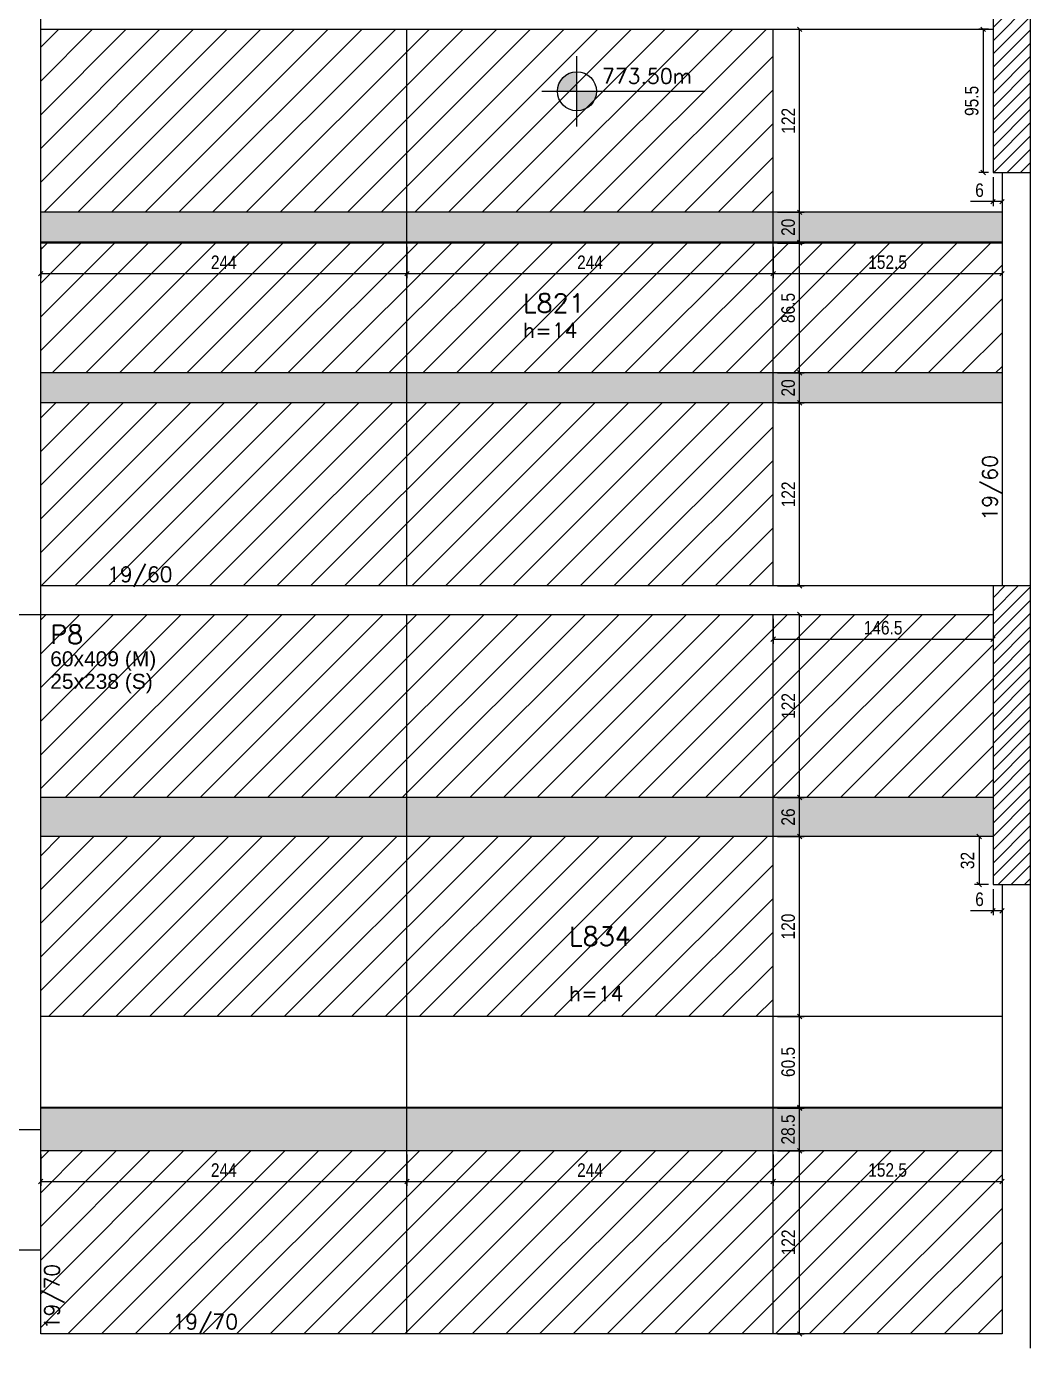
# Model space of a CAD drawing. Extents: x 1860 to 8661, y -614 to 3008.
# Drawn here: x 6482 to 7151, y 888 to 1768 of the extents above; entities that cross this region are included whole.
import ezdxf

# ---------------------------------------------------------------- set-up
doc = ezdxf.new("R2010")
doc.units = 0
for name, color, linetype in [('COTA', 241, 'Continuous'), ('F-LAJES-DIM', 2, 'Continuous'), ('F-LAJES-NOME', 4, 'Continuous'), ('F-NÍVEL-PLANTA', 2, 'Continuous'), ('F-PILARES-DIM', 172, 'Continuous'), ('F-PILARES-HACH', 174, 'Continuous'), ('F-PILARES-M', 170, 'Continuous'), ('F-PILARES-NOME', 170, 'Continuous'), ('F-PILARES-S', 170, 'Continuous'), ('F-TEXTO', 6, 'Continuous'), ('F-VIGAS', 3, 'Continuous'), ('F-VIGAS-DIM', 2, 'Continuous'), ('Painéis', 200, 'Continuous')]:
    doc.layers.add(name, color=color, linetype=linetype)
doc.layers.add('Hachura', color=251, linetype='Continuous', lineweight=9)
doc.styles.add('COTA TECNICA-50', font='techl___.ttf', dxfattribs={"height": 9})
doc.styles.add('MCP', font='romans.shx')
doc.styles.get("Standard").update_dxf_attribs({"font": 'arial.ttf'})
doc.dimstyles.new('COTA PAINEL-50', dxfattribs={"dimtxt": 9, "dimasz": 3, "dimexe": 3, "dimexo": 3, "dimgap": 3, "dimtad": 1, "dimdec": 1, "dimzin": 12, "dimdsep": 46, "dimtxsty": 'COTA TECNICA-50', "dimblk1": 'OBLIQUE', "dimblk2": 'OBLIQUE', "dimsah": 1, "dimcen": 0.9, "dimclrd": 4, "dimclre": 4, "dimclrt": 240, "dimadec": 1, "dimazin": 3, "dimtfac": 1, "dimtdec": 1, "dimtmove": 0, "dimatfit": 3, "dimfxl": 1, "dimtolj": 1, "dimtzin": 12, "dimarcsym": 0})
pattern_1 = [(45, (3891.34, 901.7874), (-4.419417, 4.419417), [])]

# ---------------------------------------------------------------- blocks, each defined once
blk = doc.blocks.new('Nível - Planta')
at = {"layer": 'F-NÍVEL-PLANTA'}
h = blk.add_hatch(color=71, dxfattribs=at)
h.paths.add_polyline_path([(0, 0), (0, 0.26, 0.414214), (-0.26, 0)])
h.paths.add_polyline_path([(0.26, 0), (0, 0), (0, -0.26, 0.414214)])
for p, q in [((0, -0.469), (0, 0.469)), ((-0.469, 0), (1.704, 0))]:
    blk.add_line(p, q, dxfattribs=at)
blk.add_circle((0, 0), 0.26, dxfattribs=at)
at = {"layer": 'F-TEXTO', "color": 3, "style": 'MCP'}
blk.add_attdef('NÍVEL', (0.333, 0.102), '', height=0.2, dxfattribs=at)
blk = doc.blocks.new('_Oblique')
at = {"color": 0, "linetype": 'ByBlock', "lineweight": -2}
blk.add_line((-0.5, -0.5), (0.5, 0.5), dxfattribs=at)
blk = doc.blocks.new('*D266')
at = {"layer": 'COTA', "color": 4, "lineweight": -2, "transparency": 16777216}
for p, q in [((7122.84, 1766.29), (7116.27, 1766.29)), ((7119.27, 1766.29), (7119.27, 1670.79)), ((7122.84, 1670.79), (7116.27, 1670.79))]:
    blk.add_line(p, q, dxfattribs=at)
at = {"layer": 'Defpoints', "color": 0, "transparency": 16777216}
for p in [(7125.84, 1766.29), (7119.27, 1670.79), (7125.84, 1670.79)]:
    blk.add_point(p, dxfattribs=at)
at = {"layer": 'COTA', "color": 4, "lineweight": -2, "transparency": 16777216, "xscale": 3, "yscale": 3, "zscale": 3}
for p, rotation in [((7119.27, 1766.29), 90), ((7119.27, 1670.79), 270)]:
    blk.add_blockref('_Oblique', p, dxfattribs=dict(at, rotation=rotation))
at = {"layer": 'COTA', "color": 240, "transparency": 16777216, "insert": (7111.64, 1718.54), "char_height": 9, "attachment_point": 5, "rotation": 90, "style": 'COTA TECNICA-50'}
blk.add_mtext('\\A1;95.5', dxfattribs=at)
blk = doc.blocks.new('*D267')
at = {"layer": 'COTA', "color": 4, "lineweight": -2, "transparency": 16777216}
for p, q in [((7125.84, 1667.79), (7125.84, 1648.42)), ((7131.84, 1667.79), (7131.84, 1648.42)), ((7125.84, 1651.42), (7110.84, 1651.42)), ((7131.84, 1651.42), (7125.84, 1651.42))]:
    blk.add_line(p, q, dxfattribs=at)
at = {"layer": 'Defpoints', "color": 0, "transparency": 16777216}
for p in [(7125.84, 1670.79), (7131.84, 1670.79), (7125.84, 1651.42)]:
    blk.add_point(p, dxfattribs=at)
at = {"layer": 'COTA', "color": 4, "lineweight": -2, "transparency": 16777216, "xscale": 3, "yscale": 3, "zscale": 3, "rotation": 180}
blk.add_blockref('_Oblique', (7125.84, 1651.42), dxfattribs=at)
at = {"layer": 'COTA', "color": 4, "lineweight": -2, "transparency": 16777216, "xscale": 3, "yscale": 3, "zscale": 3}
blk.add_blockref('_Oblique', (7131.84, 1651.42), dxfattribs=at)
at = {"layer": 'COTA', "color": 240, "transparency": 16777216, "insert": (7116.84, 1659.01), "char_height": 9, "attachment_point": 5, "style": 'COTA TECNICA-50'}
blk.add_mtext('\\A1;6', dxfattribs=at)
blk = doc.blocks.new('*D268')
at = {"layer": 'COTA', "color": 4, "lineweight": -2, "transparency": 16777216}
for p, q in [((6491.34, 1621.29), (6491.34, 1600.43)), ((6735.34, 1621.29), (6735.34, 1600.43)), ((6491.34, 1603.43), (6735.34, 1603.43))]:
    blk.add_line(p, q, dxfattribs=at)
at = {"layer": 'Defpoints', "color": 0, "transparency": 16777216}
for p in [(6491.34, 1624.29), (6735.34, 1624.29), (6735.34, 1603.43)]:
    blk.add_point(p, dxfattribs=at)
at = {"layer": 'COTA', "color": 4, "lineweight": -2, "transparency": 16777216, "xscale": 3, "yscale": 3, "zscale": 3, "rotation": 180}
blk.add_blockref('_Oblique', (6491.34, 1603.43), dxfattribs=at)
at = {"layer": 'COTA', "color": 4, "lineweight": -2, "transparency": 16777216, "xscale": 3, "yscale": 3, "zscale": 3}
blk.add_blockref('_Oblique', (6735.34, 1603.43), dxfattribs=at)
at = {"layer": 'COTA', "color": 240, "transparency": 16777216, "insert": (6613.34, 1610.99), "char_height": 9, "attachment_point": 5, "style": 'COTA TECNICA-50'}
blk.add_mtext('\\A1;244', dxfattribs=at)
blk = doc.blocks.new('*D269')
at = {"layer": 'COTA', "color": 4, "lineweight": -2, "transparency": 16777216}
for p, q in [((6735.34, 1621.29), (6735.34, 1600.43)), ((6979.34, 1621.29), (6979.34, 1600.43)), ((6735.34, 1603.43), (6979.34, 1603.43))]:
    blk.add_line(p, q, dxfattribs=at)
at = {"layer": 'Defpoints', "color": 0, "transparency": 16777216}
for p in [(6735.34, 1624.29), (6979.34, 1624.29), (6979.34, 1603.43)]:
    blk.add_point(p, dxfattribs=at)
at = {"layer": 'COTA', "color": 4, "lineweight": -2, "transparency": 16777216, "xscale": 3, "yscale": 3, "zscale": 3, "rotation": 180}
blk.add_blockref('_Oblique', (6735.34, 1603.43), dxfattribs=at)
at = {"layer": 'COTA', "color": 4, "lineweight": -2, "transparency": 16777216, "xscale": 3, "yscale": 3, "zscale": 3}
blk.add_blockref('_Oblique', (6979.34, 1603.43), dxfattribs=at)
at = {"layer": 'COTA', "color": 240, "transparency": 16777216, "insert": (6857.34, 1610.99), "char_height": 9, "attachment_point": 5, "style": 'COTA TECNICA-50'}
blk.add_mtext('\\A1;244', dxfattribs=at)
blk = doc.blocks.new('*D270')
at = {"layer": 'COTA', "color": 4, "lineweight": -2, "transparency": 16777216}
for p, q in [((6979.34, 1621.29), (6979.34, 1600.43)), ((7131.84, 1621.29), (7131.84, 1600.43)), ((6979.34, 1603.43), (7131.84, 1603.43))]:
    blk.add_line(p, q, dxfattribs=at)
at = {"layer": 'Defpoints', "color": 0, "transparency": 16777216}
for p in [(6979.34, 1624.29), (7131.84, 1624.29), (7131.84, 1603.43)]:
    blk.add_point(p, dxfattribs=at)
at = {"layer": 'COTA', "color": 4, "lineweight": -2, "transparency": 16777216, "xscale": 3, "yscale": 3, "zscale": 3, "rotation": 180}
blk.add_blockref('_Oblique', (6979.34, 1603.43), dxfattribs=at)
at = {"layer": 'COTA', "color": 4, "lineweight": -2, "transparency": 16777216, "xscale": 3, "yscale": 3, "zscale": 3}
blk.add_blockref('_Oblique', (7131.84, 1603.43), dxfattribs=at)
at = {"layer": 'COTA', "color": 240, "transparency": 16777216, "insert": (7055.59, 1611.03), "char_height": 9, "attachment_point": 5, "style": 'COTA TECNICA-50'}
blk.add_mtext('\\A1;152.5', dxfattribs=at)
blk = doc.blocks.new('*D271')
at = {"layer": 'COTA', "color": 4, "lineweight": -2, "transparency": 16777216}
for p, q in [((6982.34, 1517.29), (6999.95, 1517.29)), ((6996.95, 1395.29), (6996.95, 1517.29)), ((6982.34, 1395.29), (6999.95, 1395.29))]:
    blk.add_line(p, q, dxfattribs=at)
at = {"layer": 'Defpoints', "color": 0, "transparency": 16777216}
for p in [(6979.34, 1517.29), (6996.95, 1517.29), (6979.34, 1395.29)]:
    blk.add_point(p, dxfattribs=at)
at = {"layer": 'COTA', "color": 4, "lineweight": -2, "transparency": 16777216, "xscale": 3, "yscale": 3, "zscale": 3}
for p, rotation in [((6996.95, 1517.29), 90), ((6996.95, 1395.29), 270)]:
    blk.add_blockref('_Oblique', p, dxfattribs=dict(at, rotation=rotation))
at = {"layer": 'COTA', "color": 240, "transparency": 16777216, "insert": (6989.4, 1456.29), "char_height": 9, "attachment_point": 5, "rotation": 90, "style": 'COTA TECNICA-50'}
blk.add_mtext('\\A1;122', dxfattribs=at)
blk = doc.blocks.new('*D272')
at = {"layer": 'COTA', "color": 4, "lineweight": -2, "transparency": 16777216}
for p, q in [((6982.34, 1537.29), (6999.95, 1537.29)), ((6996.95, 1517.29), (6996.95, 1537.29)), ((6982.34, 1517.29), (6999.95, 1517.29))]:
    blk.add_line(p, q, dxfattribs=at)
at = {"layer": 'Defpoints', "color": 0, "transparency": 16777216}
for p in [(6979.34, 1537.29), (6996.95, 1537.29), (6979.34, 1517.29)]:
    blk.add_point(p, dxfattribs=at)
at = {"layer": 'COTA', "color": 4, "lineweight": -2, "transparency": 16777216, "xscale": 3, "yscale": 3, "zscale": 3}
for p, rotation in [((6996.95, 1537.29), 90), ((6996.95, 1517.29), 270)]:
    blk.add_blockref('_Oblique', p, dxfattribs=dict(at, rotation=rotation))
at = {"layer": 'COTA', "color": 240, "transparency": 16777216, "insert": (6989.36, 1527.29), "char_height": 9, "attachment_point": 5, "rotation": 90, "style": 'COTA TECNICA-50'}
blk.add_mtext('\\A1;20', dxfattribs=at)
blk = doc.blocks.new('*D273')
at = {"layer": 'COTA', "color": 4, "lineweight": -2, "transparency": 16777216}
for p, q in [((6982.34, 1623.79), (6999.95, 1623.79)), ((6996.95, 1537.29), (6996.95, 1623.79)), ((6982.34, 1537.29), (6999.95, 1537.29))]:
    blk.add_line(p, q, dxfattribs=at)
at = {"layer": 'Defpoints', "color": 0, "transparency": 16777216}
for p in [(6979.34, 1623.79), (6996.95, 1623.79), (6979.34, 1537.29)]:
    blk.add_point(p, dxfattribs=at)
at = {"layer": 'COTA', "color": 4, "lineweight": -2, "transparency": 16777216, "xscale": 3, "yscale": 3, "zscale": 3}
for p, rotation in [((6996.95, 1623.79), 90), ((6996.95, 1537.29), 270)]:
    blk.add_blockref('_Oblique', p, dxfattribs=dict(at, rotation=rotation))
at = {"layer": 'COTA', "color": 240, "transparency": 16777216, "insert": (6989.33, 1580.54), "char_height": 9, "attachment_point": 5, "rotation": 90, "style": 'COTA TECNICA-50'}
blk.add_mtext('\\A1;86.5', dxfattribs=at)
blk = doc.blocks.new('*D274')
at = {"layer": 'COTA', "color": 4, "lineweight": -2, "transparency": 16777216}
for p, q in [((6982.34, 1644.29), (6999.95, 1644.29)), ((6996.95, 1624.29), (6996.95, 1644.29)), ((6982.34, 1624.29), (6999.95, 1624.29))]:
    blk.add_line(p, q, dxfattribs=at)
at = {"layer": 'Defpoints', "color": 0, "transparency": 16777216}
for p in [(6979.34, 1644.29), (6996.95, 1644.29), (6979.34, 1624.29)]:
    blk.add_point(p, dxfattribs=at)
at = {"layer": 'COTA', "color": 4, "lineweight": -2, "transparency": 16777216, "xscale": 3, "yscale": 3, "zscale": 3}
for p, rotation in [((6996.95, 1644.29), 90), ((6996.95, 1624.29), 270)]:
    blk.add_blockref('_Oblique', p, dxfattribs=dict(at, rotation=rotation))
at = {"layer": 'COTA', "color": 240, "transparency": 16777216, "insert": (6989.36, 1634.29), "char_height": 9, "attachment_point": 5, "rotation": 90, "style": 'COTA TECNICA-50'}
blk.add_mtext('\\A1;20', dxfattribs=at)
blk = doc.blocks.new('*D275')
at = {"layer": 'COTA', "color": 4, "lineweight": -2, "transparency": 16777216}
for p, q in [((6982.34, 1766.29), (6999.95, 1766.29)), ((6996.95, 1644.29), (6996.95, 1766.29)), ((6982.34, 1644.29), (6999.95, 1644.29))]:
    blk.add_line(p, q, dxfattribs=at)
at = {"layer": 'Defpoints', "color": 0, "transparency": 16777216}
for p in [(6979.34, 1766.29), (6996.95, 1766.29), (6979.34, 1644.29)]:
    blk.add_point(p, dxfattribs=at)
at = {"layer": 'COTA', "color": 4, "lineweight": -2, "transparency": 16777216, "xscale": 3, "yscale": 3, "zscale": 3}
for p, rotation in [((6996.95, 1766.29), 90), ((6996.95, 1644.29), 270)]:
    blk.add_blockref('_Oblique', p, dxfattribs=dict(at, rotation=rotation))
at = {"layer": 'COTA', "color": 240, "transparency": 16777216, "insert": (6989.4, 1705.29), "char_height": 9, "attachment_point": 5, "rotation": 90, "style": 'COTA TECNICA-50'}
blk.add_mtext('\\A1;122', dxfattribs=at)
blk = doc.blocks.new('*D276')
at = {"layer": 'COTA', "color": 4, "lineweight": -2, "transparency": 16777216}
for p, q in [((6491.34, 1016.29), (6491.34, 995.43)), ((6735.34, 1016.29), (6735.34, 995.43)), ((6491.34, 998.43), (6735.34, 998.43))]:
    blk.add_line(p, q, dxfattribs=at)
at = {"layer": 'Defpoints', "color": 0, "transparency": 16777216}
for p in [(6491.34, 1019.29), (6735.34, 1019.29), (6735.34, 998.43)]:
    blk.add_point(p, dxfattribs=at)
at = {"layer": 'COTA', "color": 4, "lineweight": -2, "transparency": 16777216, "xscale": 3, "yscale": 3, "zscale": 3, "rotation": 180}
blk.add_blockref('_Oblique', (6491.34, 998.43), dxfattribs=at)
at = {"layer": 'COTA', "color": 4, "lineweight": -2, "transparency": 16777216, "xscale": 3, "yscale": 3, "zscale": 3}
blk.add_blockref('_Oblique', (6735.34, 998.43), dxfattribs=at)
at = {"layer": 'COTA', "color": 240, "transparency": 16777216, "insert": (6613.34, 1005.99), "char_height": 9, "attachment_point": 5, "style": 'COTA TECNICA-50'}
blk.add_mtext('\\A1;244', dxfattribs=at)
blk = doc.blocks.new('*D277')
at = {"layer": 'COTA', "color": 4, "lineweight": -2, "transparency": 16777216}
for p, q in [((6735.34, 1016.29), (6735.34, 995.43)), ((6979.34, 1016.29), (6979.34, 995.43)), ((6735.34, 998.43), (6979.34, 998.43))]:
    blk.add_line(p, q, dxfattribs=at)
at = {"layer": 'Defpoints', "color": 0, "transparency": 16777216}
for p in [(6735.34, 1019.29), (6979.34, 1019.29), (6979.34, 998.43)]:
    blk.add_point(p, dxfattribs=at)
at = {"layer": 'COTA', "color": 4, "lineweight": -2, "transparency": 16777216, "xscale": 3, "yscale": 3, "zscale": 3, "rotation": 180}
blk.add_blockref('_Oblique', (6735.34, 998.43), dxfattribs=at)
at = {"layer": 'COTA', "color": 4, "lineweight": -2, "transparency": 16777216, "xscale": 3, "yscale": 3, "zscale": 3}
blk.add_blockref('_Oblique', (6979.34, 998.43), dxfattribs=at)
at = {"layer": 'COTA', "color": 240, "transparency": 16777216, "insert": (6857.34, 1005.99), "char_height": 9, "attachment_point": 5, "style": 'COTA TECNICA-50'}
blk.add_mtext('\\A1;244', dxfattribs=at)
blk = doc.blocks.new('*D278')
at = {"layer": 'COTA', "color": 4, "lineweight": -2, "transparency": 16777216}
for p, q in [((6979.34, 1016.29), (6979.34, 995.43)), ((7131.84, 1016.29), (7131.84, 995.43)), ((6979.34, 998.43), (7131.84, 998.43))]:
    blk.add_line(p, q, dxfattribs=at)
at = {"layer": 'Defpoints', "color": 0, "transparency": 16777216}
for p in [(6979.34, 1019.29), (7131.84, 1019.29), (7131.84, 998.43)]:
    blk.add_point(p, dxfattribs=at)
at = {"layer": 'COTA', "color": 4, "lineweight": -2, "transparency": 16777216, "xscale": 3, "yscale": 3, "zscale": 3, "rotation": 180}
blk.add_blockref('_Oblique', (6979.34, 998.43), dxfattribs=at)
at = {"layer": 'COTA', "color": 4, "lineweight": -2, "transparency": 16777216, "xscale": 3, "yscale": 3, "zscale": 3}
blk.add_blockref('_Oblique', (7131.84, 998.43), dxfattribs=at)
at = {"layer": 'COTA', "color": 240, "transparency": 16777216, "insert": (7055.59, 1006.03), "char_height": 9, "attachment_point": 5, "style": 'COTA TECNICA-50'}
blk.add_mtext('\\A1;152.5', dxfattribs=at)
blk = doc.blocks.new('*D279')
at = {"layer": 'COTA', "color": 4, "lineweight": -2, "transparency": 16777216}
for p, q in [((6982.34, 1018.79), (6999.95, 1018.79)), ((6996.95, 896.79), (6996.95, 1018.79)), ((6982.34, 896.79), (6999.95, 896.79))]:
    blk.add_line(p, q, dxfattribs=at)
at = {"layer": 'Defpoints', "color": 0, "transparency": 16777216}
for p in [(6979.34, 1018.79), (6996.95, 1018.79), (6979.34, 896.79)]:
    blk.add_point(p, dxfattribs=at)
at = {"layer": 'COTA', "color": 4, "lineweight": -2, "transparency": 16777216, "xscale": 3, "yscale": 3, "zscale": 3}
for p, rotation in [((6996.95, 1018.79), 90), ((6996.95, 896.79), 270)]:
    blk.add_blockref('_Oblique', p, dxfattribs=dict(at, rotation=rotation))
at = {"layer": 'COTA', "color": 240, "transparency": 16777216, "insert": (6989.4, 957.79), "char_height": 9, "attachment_point": 5, "rotation": 90, "style": 'COTA TECNICA-50'}
blk.add_mtext('\\A1;122', dxfattribs=at)
blk = doc.blocks.new('*D280')
at = {"layer": 'COTA', "color": 4, "lineweight": -2, "transparency": 16777216}
for p, q in [((6982.34, 1047.29), (6999.95, 1047.29)), ((6996.95, 1018.79), (6996.95, 1047.29)), ((6982.34, 1018.79), (6999.95, 1018.79))]:
    blk.add_line(p, q, dxfattribs=at)
at = {"layer": 'Defpoints', "color": 0, "transparency": 16777216}
for p in [(6979.34, 1047.29), (6996.95, 1047.29), (6979.34, 1018.79)]:
    blk.add_point(p, dxfattribs=at)
at = {"layer": 'COTA', "color": 4, "lineweight": -2, "transparency": 16777216, "xscale": 3, "yscale": 3, "zscale": 3}
for p, rotation in [((6996.95, 1047.29), 90), ((6996.95, 1018.79), 270)]:
    blk.add_blockref('_Oblique', p, dxfattribs=dict(at, rotation=rotation))
at = {"layer": 'COTA', "color": 240, "transparency": 16777216, "insert": (6989.33, 1033.04), "char_height": 9, "attachment_point": 5, "rotation": 90, "style": 'COTA TECNICA-50'}
blk.add_mtext('\\A1;28.5', dxfattribs=at)
blk = doc.blocks.new('*D281')
at = {"layer": 'COTA', "color": 4, "lineweight": -2, "transparency": 16777216}
for p, q in [((6982.34, 1108.29), (6999.95, 1108.29)), ((6996.95, 1047.79), (6996.95, 1108.29)), ((6982.34, 1047.79), (6999.95, 1047.79))]:
    blk.add_line(p, q, dxfattribs=at)
at = {"layer": 'Defpoints', "color": 0, "transparency": 16777216}
for p in [(6979.34, 1108.29), (6996.95, 1108.29), (6979.34, 1047.79)]:
    blk.add_point(p, dxfattribs=at)
at = {"layer": 'COTA', "color": 4, "lineweight": -2, "transparency": 16777216, "xscale": 3, "yscale": 3, "zscale": 3}
for p, rotation in [((6996.95, 1108.29), 90), ((6996.95, 1047.79), 270)]:
    blk.add_blockref('_Oblique', p, dxfattribs=dict(at, rotation=rotation))
at = {"layer": 'COTA', "color": 240, "transparency": 16777216, "insert": (6989.35, 1078.04), "char_height": 9, "attachment_point": 5, "rotation": 90, "style": 'COTA TECNICA-50'}
blk.add_mtext('\\A1;60.5', dxfattribs=at)
blk = doc.blocks.new('*D282')
at = {"layer": 'COTA', "color": 4, "lineweight": -2, "transparency": 16777216}
for p, q in [((6982.34, 1228.29), (6999.95, 1228.29)), ((6996.95, 1108.29), (6996.95, 1228.29)), ((6982.34, 1108.29), (6999.95, 1108.29))]:
    blk.add_line(p, q, dxfattribs=at)
at = {"layer": 'Defpoints', "color": 0, "transparency": 16777216}
for p in [(6979.34, 1228.29), (6996.95, 1228.29), (6979.34, 1108.29)]:
    blk.add_point(p, dxfattribs=at)
at = {"layer": 'COTA', "color": 4, "lineweight": -2, "transparency": 16777216, "xscale": 3, "yscale": 3, "zscale": 3}
for p, rotation in [((6996.95, 1228.29), 90), ((6996.95, 1108.29), 270)]:
    blk.add_blockref('_Oblique', p, dxfattribs=dict(at, rotation=rotation))
at = {"layer": 'COTA', "color": 240, "transparency": 16777216, "insert": (6989.36, 1168.29), "char_height": 9, "attachment_point": 5, "rotation": 90, "style": 'COTA TECNICA-50'}
blk.add_mtext('\\A1;120', dxfattribs=at)
blk = doc.blocks.new('*D283')
at = {"layer": 'COTA', "color": 4, "lineweight": -2, "transparency": 16777216}
for p, q in [((6982.34, 1254.29), (6999.95, 1254.29)), ((6996.95, 1228.29), (6996.95, 1254.29)), ((6982.34, 1228.29), (6999.95, 1228.29))]:
    blk.add_line(p, q, dxfattribs=at)
at = {"layer": 'Defpoints', "color": 0, "transparency": 16777216}
for p in [(6979.34, 1254.29), (6996.95, 1254.29), (6979.34, 1228.29)]:
    blk.add_point(p, dxfattribs=at)
at = {"layer": 'COTA', "color": 4, "lineweight": -2, "transparency": 16777216, "xscale": 3, "yscale": 3, "zscale": 3}
for p, rotation in [((6996.95, 1254.29), 90), ((6996.95, 1228.29), 270)]:
    blk.add_blockref('_Oblique', p, dxfattribs=dict(at, rotation=rotation))
at = {"layer": 'COTA', "color": 240, "transparency": 16777216, "insert": (6989.36, 1241.29), "char_height": 9, "attachment_point": 5, "rotation": 90, "style": 'COTA TECNICA-50'}
blk.add_mtext('\\A1;26', dxfattribs=at)
blk = doc.blocks.new('*D284')
at = {"layer": 'COTA', "color": 4, "lineweight": -2, "transparency": 16777216}
for p, q in [((6982.34, 1376.29), (6999.95, 1376.29)), ((6996.95, 1254.29), (6996.95, 1376.29)), ((6982.34, 1254.29), (6999.95, 1254.29))]:
    blk.add_line(p, q, dxfattribs=at)
at = {"layer": 'Defpoints', "color": 0, "transparency": 16777216}
for p in [(6979.34, 1376.29), (6996.95, 1376.29), (6979.34, 1254.29)]:
    blk.add_point(p, dxfattribs=at)
at = {"layer": 'COTA', "color": 4, "lineweight": -2, "transparency": 16777216, "xscale": 3, "yscale": 3, "zscale": 3}
for p, rotation in [((6996.95, 1376.29), 90), ((6996.95, 1254.29), 270)]:
    blk.add_blockref('_Oblique', p, dxfattribs=dict(at, rotation=rotation))
at = {"layer": 'COTA', "color": 240, "transparency": 16777216, "insert": (6989.4, 1315.29), "char_height": 9, "attachment_point": 5, "rotation": 90, "style": 'COTA TECNICA-50'}
blk.add_mtext('\\A1;122', dxfattribs=at)
blk = doc.blocks.new('*D285')
at = {"layer": 'COTA', "color": 4, "lineweight": -2, "transparency": 16777216}
for p, q in [((6979.34, 1373.29), (6979.34, 1356.79)), ((7125.84, 1373.29), (7125.84, 1356.79)), ((6979.34, 1359.79), (7125.84, 1359.79))]:
    blk.add_line(p, q, dxfattribs=at)
at = {"layer": 'Defpoints', "color": 0, "transparency": 16777216}
for p in [(6979.34, 1376.29), (7125.84, 1376.29), (7125.84, 1359.79)]:
    blk.add_point(p, dxfattribs=at)
at = {"layer": 'COTA', "color": 4, "lineweight": -2, "transparency": 16777216, "xscale": 3, "yscale": 3, "zscale": 3, "rotation": 180}
blk.add_blockref('_Oblique', (6979.34, 1359.79), dxfattribs=at)
at = {"layer": 'COTA', "color": 4, "lineweight": -2, "transparency": 16777216, "xscale": 3, "yscale": 3, "zscale": 3}
blk.add_blockref('_Oblique', (7125.84, 1359.79), dxfattribs=at)
at = {"layer": 'COTA', "color": 240, "transparency": 16777216, "insert": (7052.59, 1367.38), "char_height": 9, "attachment_point": 5, "style": 'COTA TECNICA-50'}
blk.add_mtext('\\A1;146.5', dxfattribs=at)
blk = doc.blocks.new('*D286')
at = {"layer": 'COTA', "color": 4, "lineweight": -2, "transparency": 16777216}
for p, q in [((7122.84, 1228.29), (7113.58, 1228.29)), ((7116.58, 1228.29), (7116.58, 1196.29)), ((7122.84, 1196.29), (7113.58, 1196.29))]:
    blk.add_line(p, q, dxfattribs=at)
at = {"layer": 'Defpoints', "color": 0, "transparency": 16777216}
for p in [(7125.84, 1228.29), (7116.58, 1196.29), (7125.84, 1196.29)]:
    blk.add_point(p, dxfattribs=at)
at = {"layer": 'COTA', "color": 4, "lineweight": -2, "transparency": 16777216, "xscale": 3, "yscale": 3, "zscale": 3}
for p, rotation in [((7116.58, 1228.29), 90), ((7116.58, 1196.29), 270)]:
    blk.add_blockref('_Oblique', p, dxfattribs=dict(at, rotation=rotation))
at = {"layer": 'COTA', "color": 240, "transparency": 16777216, "insert": (7108.88, 1212.29), "char_height": 9, "attachment_point": 5, "rotation": 90, "style": 'COTA TECNICA-50'}
blk.add_mtext('\\A1;32', dxfattribs=at)
blk = doc.blocks.new('*D287')
at = {"layer": 'COTA', "color": 4, "lineweight": -2, "transparency": 16777216}
for p, q in [((7125.84, 1193.29), (7125.84, 1175.81)), ((7131.84, 1193.29), (7131.84, 1175.81)), ((7125.84, 1178.81), (7110.84, 1178.81)), ((7131.84, 1178.81), (7125.84, 1178.81))]:
    blk.add_line(p, q, dxfattribs=at)
at = {"layer": 'Defpoints', "color": 0, "transparency": 16777216}
for p in [(7125.84, 1196.29), (7131.84, 1196.29), (7125.84, 1178.81)]:
    blk.add_point(p, dxfattribs=at)
at = {"layer": 'COTA', "color": 4, "lineweight": -2, "transparency": 16777216, "xscale": 3, "yscale": 3, "zscale": 3, "rotation": 180}
blk.add_blockref('_Oblique', (7125.84, 1178.81), dxfattribs=at)
at = {"layer": 'COTA', "color": 4, "lineweight": -2, "transparency": 16777216, "xscale": 3, "yscale": 3, "zscale": 3}
blk.add_blockref('_Oblique', (7131.84, 1178.81), dxfattribs=at)
at = {"layer": 'COTA', "color": 240, "transparency": 16777216, "insert": (7116.84, 1186.41), "char_height": 9, "attachment_point": 5, "style": 'COTA TECNICA-50'}
blk.add_mtext('\\A1;6', dxfattribs=at)

msp = doc.modelspace()

# ---------------------------------------------------------------- hatches: boundary and pattern name
at = {"layer": 'F-PILARES-HACH', "linetype": 'Continuous'}
h = msp.add_hatch(dxfattribs=at)
h.set_pattern_fill('ANSI31', color=256, scale=50, style=0)
h.set_pattern_definition(pattern_1)
h.paths.add_polyline_path([(7125.84, 1670.79), (7150.84, 1670.79), (7150.84, 1869.79), (7125.84, 1869.79)], flags=16)
h = msp.add_hatch(dxfattribs=at)
h.set_pattern_fill('ANSI31', color=256, scale=50, style=0)
h.set_pattern_definition(pattern_1)
h.paths.add_polyline_path([(7125.84, 1196.29), (7150.84, 1196.29), (7150.84, 1395.29), (7125.84, 1395.29)], flags=16)
at = {"layer": 'Hachura', "linetype": 'ByBlock'}
h = msp.add_hatch(dxfattribs=at)
h.set_pattern_fill('ANSI31', color=256, scale=5)
h.paths.add_polyline_path([(6735.34, 1644.29), (6735.34, 1766.29), (6491.34, 1766.29), (6491.34, 1644.29)])
h.paths.add_polyline_path([(6979.34, 1644.29), (6979.34, 1766.29), (6735.34, 1766.29), (6735.34, 1644.29)])
h.paths.add_polyline_path([(6979.34, 1623.79), (6979.34, 1537.29), (7131.84, 1537.29), (7131.84, 1623.79)])
h.paths.add_polyline_path([(6979.34, 1537.29), (6979.34, 1623.79), (6735.34, 1623.79), (6735.34, 1537.29)])
h.paths.add_polyline_path([(6491.34, 1623.79), (6491.34, 1537.29), (6735.34, 1537.29), (6735.34, 1623.79)])
h.paths.add_polyline_path([(6491.34, 1517.29), (6491.34, 1395.29), (6735.34, 1395.29), (6735.34, 1517.29)])
h.paths.add_polyline_path([(6735.34, 1517.29), (6735.34, 1395.29), (6979.34, 1395.29), (6979.34, 1517.29)])
h = msp.add_hatch(color=256, dxfattribs=at)
h.dxf.hatch_style = 1
h.paths.add_polyline_path([(6491.34, 1644.29), (6491.34, 1624.29), (6735.34, 1624.29), (6735.34, 1644.29)])
h.paths.add_polyline_path([(6735.34, 1644.29), (6735.34, 1624.29), (6979.34, 1624.29), (6979.34, 1644.29)])
h.paths.add_polyline_path([(6979.34, 1644.29), (6979.34, 1624.29), (7131.84, 1624.29), (7131.84, 1644.29)])
h = msp.add_hatch(color=256, dxfattribs=at)
h.dxf.hatch_style = 1
h.paths.add_polyline_path([(6491.34, 1537.29), (6491.34, 1517.29), (6735.34, 1517.29), (6735.34, 1537.29)])
h.paths.add_polyline_path([(6735.34, 1537.29), (6735.34, 1517.29), (6979.34, 1517.29), (6979.34, 1537.29)])
h.paths.add_polyline_path([(6979.34, 1537.29), (6979.34, 1517.29), (7131.84, 1517.29), (7131.84, 1537.29)])
h = msp.add_hatch(dxfattribs=at)
h.set_pattern_fill('ANSI31', color=256, scale=5)
h.paths.add_polyline_path([(6735.34, 1254.29), (6735.34, 1376.29), (6491.34, 1376.29), (6491.34, 1254.29)])
h.paths.add_polyline_path([(6491.34, 1228.29), (6491.34, 1108.29), (6735.34, 1108.29), (6735.34, 1228.29)])
h.paths.add_polyline_path([(6491.34, 1018.79), (6491.34, 952.79), (6491.34, 896.79), (6735.34, 896.79), (6735.34, 1018.79)])
h.paths.add_polyline_path([(6735.34, 1018.79), (6735.34, 896.79), (6979.34, 896.79), (6979.34, 1018.79)])
h.paths.add_polyline_path([(6979.34, 1228.29), (6735.34, 1228.29), (6735.34, 1108.29), (6979.34, 1108.29)])
h.paths.add_polyline_path([(6979.34, 1254.29), (6979.34, 1376.29), (6735.34, 1376.29), (6735.34, 1254.29)])
h.paths.add_polyline_path([(7125.84, 1254.29), (7125.84, 1376.29), (6979.34, 1376.29), (6979.34, 1254.29)])
h.paths.add_polyline_path([(7131.84, 896.79), (7131.84, 1018.79), (6979.34, 1018.79), (6979.34, 896.79)])
h = msp.add_hatch(color=256, dxfattribs=at)
h.dxf.hatch_style = 1
h.paths.add_polyline_path([(6735.34, 1228.29), (6735.34, 1254.29), (6491.34, 1254.29), (6491.34, 1228.29)])
h.paths.add_polyline_path([(6979.34, 1228.29), (6979.34, 1254.29), (6735.34, 1254.29), (6735.34, 1228.29)])
h.paths.add_polyline_path([(6979.34, 1254.29), (6979.34, 1228.29), (7125.84, 1228.29), (7125.84, 1254.29)])
h = msp.add_hatch(color=256, dxfattribs=at)
h.dxf.hatch_style = 1
h.paths.add_polyline_path([(6491.34, 1047.29), (6491.34, 1032.79), (6491.34, 1018.79), (6735.34, 1018.79), (6735.34, 1047.29)])
h.paths.add_polyline_path([(6979.34, 1018.79), (6979.34, 1047.29), (6735.34, 1047.29), (6735.34, 1018.79)])
h.paths.add_polyline_path([(6979.34, 1047.29), (6979.34, 1018.79), (7131.84, 1018.79), (7131.84, 1047.29)])

# ---------------------------------------------------------------- linework, layer by layer
at = {"layer": 'F-PILARES-M', "linetype": 'Continuous'}
for points in [[(6491.34, 1785.29), (6473.84, 1785.29), (6473.84, 1547.29), (6448.84, 1547.29), (6448.84, 1785.29), (6431.34, 1785.29), (6431.34, 1376.29), (6491.34, 1376.29), (6491.34, 1785.29)], [(6472.34, 952.79), (6491.34, 952.79), (6491.34, 1032.79), (6472.34, 1032.79), (6472.34, 952.79)]]:
    msp.add_lwpolyline(points, dxfattribs=at)
at = {"layer": 'F-PILARES-S', "linetype": 'Continuous'}
for points in [[(7125.84, 1670.79), (7150.84, 1670.79), (7150.84, 1869.79), (7125.84, 1869.79), (7125.84, 1670.79)], [(7125.84, 1196.29), (7150.84, 1196.29), (7150.84, 1395.29), (7125.84, 1395.29), (7125.84, 1196.29)]]:
    msp.add_lwpolyline(points, dxfattribs=at)
at = {"layer": 'F-VIGAS'}
for points in [[(6491.34, 1766.29), (7125.84, 1766.29)], [(7131.84, 1670.79), (7131.84, 1395.29)], [(7150.84, 1395.29), (7150.84, 1670.79)], [(7125.84, 1395.29), (6491.34, 1395.29)], [(6491.34, 1376.29), (7125.84, 1376.29)], [(6491.34, 1032.79), (6491.34, 1376.29)], [(7131.84, 1196.29), (7131.84, 896.79)], [(7150.84, 887.29), (7150.84, 1196.29)], [(6491.34, 896.79), (6491.34, 952.79)], [(7131.84, 896.79), (6491.34, 896.79)]]:
    msp.add_lwpolyline(points, dxfattribs=at)
at = {"layer": 'Painéis'}
for points in [[(6735.34, 1395.29), (6735.34, 1766.29)], [(6979.34, 1395.29), (6979.34, 1766.29)], [(7131.84, 1644.29), (6491.34, 1644.29)], [(7131.84, 1624.29), (6491.34, 1624.29)], [(7131.84, 1623.79), (6491.34, 1623.79)], [(7131.84, 1537.29), (6491.34, 1537.29)], [(7131.84, 1517.29), (6491.34, 1517.29)], [(6735.34, 896.79), (6735.34, 1376.29)], [(6979.34, 896.79), (6979.34, 1376.29)], [(7125.84, 1254.29), (6491.34, 1254.29)], [(7125.84, 1228.29), (6491.34, 1228.29)], [(7131.84, 1108.29), (6491.34, 1108.29)], [(7131.84, 1047.79), (6491.34, 1047.79)], [(7131.84, 1047.29), (6491.34, 1047.29)], [(7131.84, 1018.79), (6491.34, 1018.79)]]:
    msp.add_lwpolyline(points, dxfattribs=at)

# ---------------------------------------------------------------- block references
at = {"layer": 'F-NÍVEL-PLANTA', "linetype": 'Continuous', "xscale": 50, "yscale": 50, "zscale": 50}
msp.add_blockref('Nível - Planta', (6848.59, 1724.96), dxfattribs=at).add_auto_attribs({'NÍVEL': '773.50m'})

# ---------------------------------------------------------------- texts
at = {"layer": 'F-LAJES-DIM', "linetype": 'Continuous', "style": 'MCP'}
for p in [(6812.61, 1560.54), (6843.27, 1118.52)]:
    msp.add_text('h=14', height=10, dxfattribs=at).set_placement(p)
at = {"layer": 'F-LAJES-NOME', "linetype": 'Continuous', "style": 'MCP'}
for s, p in [('L821', (6812.61, 1577.54)), ('L834', (6843.27, 1155.52))]:
    msp.add_text(s, height=12.5, dxfattribs=at).set_placement(p)
at = {"layer": 'F-PILARES-DIM', "linetype": 'Continuous'}
for s, p in [('60x409 (M)', (6497.69, 1341.73)), ('25x238 (S)', (6497.69, 1326.73))]:
    msp.add_text(s, height=10, dxfattribs=at).set_placement(p)
at = {"layer": 'F-PILARES-NOME', "linetype": 'Continuous', "style": 'MCP'}
msp.add_text('P8', height=12.5, dxfattribs=at).set_placement((6497.69, 1356.73))
at = {"layer": 'F-VIGAS-DIM', "linetype": 'Continuous', "style": 'MCP'}
for s, p in [('19/60', (7128.71, 1438.86)), ('19/70', (6503.84, 899.79))]:
    msp.add_text(s, height=10, rotation=90, dxfattribs=at).set_placement(p)
for s, p in [('19/60', (6535.5, 1398.02)), ('19/70', (6579.14, 899.91))]:
    msp.add_text(s, height=10, dxfattribs=at).set_placement(p)

# ---------------------------------------------------------------- dimensions: what is measured, and where the dimension line sits
at = {"layer": 'COTA'}
for base, p1, p2, picture, middle in [((6996.95, 1766.29), (6979.34, 1644.29), (6979.34, 1766.29), '*D275', (6989.4, 1705.29)), ((6996.95, 1623.79), (6979.34, 1537.29), (6979.34, 1623.79), '*D273', (6989.33, 1580.54)), ((6996.95, 1537.29), (6979.34, 1517.29), (6979.34, 1537.29), '*D272', (6989.36, 1527.29)), ((6996.95, 1376.29), (6979.34, 1254.29), (6979.34, 1376.29), '*D284', (6989.4, 1315.29)), ((6996.95, 1254.29), (6979.34, 1228.29), (6979.34, 1254.29), '*D283', (6989.36, 1241.29)), ((6996.95, 1228.29), (6979.34, 1108.29), (6979.34, 1228.29), '*D282', (6989.36, 1168.29))]:
    dim = msp.add_linear_dim(base=base, p1=p1, p2=p2, angle=90, dimstyle='COTA PAINEL-50', override={"dimtmove": 1}, dxfattribs=at)
    dim.commit()
    dim.dimension.update_dxf_attribs({"geometry": picture, "text_midpoint": middle})
for base, p1, p2, picture, middle in [((7119.27, 1670.79), (7125.84, 1766.29), (7125.84, 1670.79), '*D266', (7111.64, 1718.54)), ((6996.95, 1644.29), (6979.34, 1624.29), (6979.34, 1644.29), '*D274', (6989.36, 1634.29)), ((6996.95, 1517.29), (6979.34, 1395.29), (6979.34, 1517.29), '*D271', (6989.4, 1456.29)), ((7116.58, 1196.29), (7125.84, 1228.29), (7125.84, 1196.29), '*D286', (7108.88, 1212.29)), ((6996.95, 1108.29), (6979.34, 1047.79), (6979.34, 1108.29), '*D281', (6989.35, 1078.04)), ((6996.95, 1018.79), (6979.34, 896.79), (6979.34, 1018.79), '*D279', (6989.4, 957.79))]:
    dim = msp.add_linear_dim(base=base, p1=p1, p2=p2, angle=90, dimstyle='COTA PAINEL-50', dxfattribs=at)
    dim.commit()
    dim.dimension.update_dxf_attribs({"geometry": picture, "text_midpoint": middle})
for base, p1, p2, picture, middle in [((7125.84, 1651.42), (7131.84, 1670.79), (7125.84, 1670.79), '*D267', (7116.84, 1659.01)), ((6735.34, 1603.43), (6491.34, 1624.29), (6735.34, 1624.29), '*D268', (6613.34, 1610.99)), ((7125.84, 1359.79), (6979.34, 1376.29), (7125.84, 1376.29), '*D285', (7052.59, 1367.38)), ((7125.84, 1178.81), (7131.84, 1196.29), (7125.84, 1196.29), '*D287', (7116.84, 1186.41)), ((6735.34, 998.43), (6491.34, 1019.29), (6735.34, 1019.29), '*D276', (6613.34, 1005.99))]:
    dim = msp.add_linear_dim(base=base, p1=p1, p2=p2, dimstyle='COTA PAINEL-50', dxfattribs=at)
    dim.commit()
    dim.dimension.update_dxf_attribs({"geometry": picture, "text_midpoint": middle})
for base, p1, p2, picture, middle in [((6979.34, 1603.43), (6735.34, 1624.29), (6979.34, 1624.29), '*D269', (6857.34, 1610.99)), ((7131.84, 1603.43), (6979.34, 1624.29), (7131.84, 1624.29), '*D270', (7055.59, 1611.03)), ((6979.34, 998.43), (6735.34, 1019.29), (6979.34, 1019.29), '*D277', (6857.34, 1005.99)), ((7131.84, 998.43), (6979.34, 1019.29), (7131.84, 1019.29), '*D278', (7055.59, 1006.03))]:
    dim = msp.add_linear_dim(base=base, p1=p1, p2=p2, dimstyle='COTA PAINEL-50', override={"dimtmove": 1}, dxfattribs=at)
    dim.commit()
    dim.dimension.update_dxf_attribs({"geometry": picture, "text_midpoint": middle})
dim = msp.add_linear_dim(base=(6996.95, 1047.29), p1=(6979.34, 1018.79), p2=(6979.34, 1047.29), angle=90, dimstyle='COTA PAINEL-50', override={"dimtmove": 1}, dxfattribs=at)
dim.commit()
dim.dimension.update_dxf_attribs({"geometry": '*D280', "text_midpoint": (6996.95, 1033.04), "dimtype": 160})

doc.saveas('drawing.dxf')
